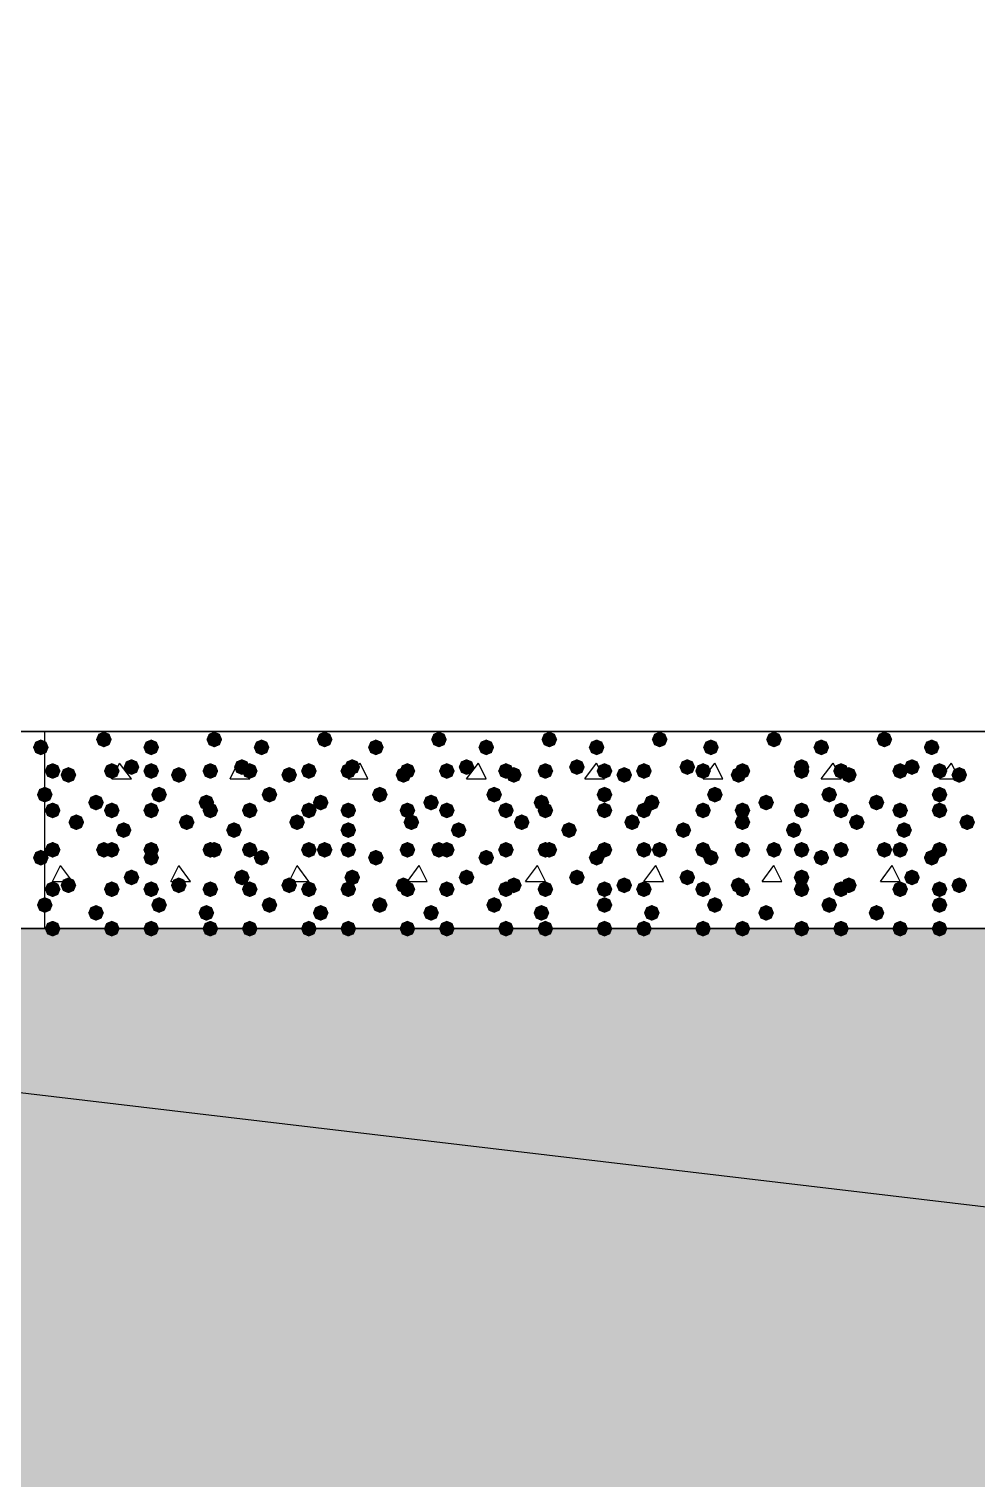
# Model space of a CAD drawing. Header units: millimetres. Extents: x 0 to 420, y 0 to 297.
# Drawn here: x 48.51 to 58.7, y 119.27 to 134.84 of the extents above; entities that cross this region are included whole.
import ezdxf

# ---------------------------------------------------------------- set-up
doc = ezdxf.new("R2010")
doc.units = ezdxf.units.MM
doc.layers.get('0').update_dxf_attribs({"linetype": 'CONTINUOUS'})

msp = doc.modelspace()

# ---------------------------------------------------------------- hatches: boundary and pattern name
at = {"true_color": 0x000008}
for points in [[(49.403, 127.211667), (49.378129, 127.151871), (49.318333, 127.127), (49.258537, 127.151871), (49.233667, 127.211667), (49.258537, 127.271462), (49.318333, 127.296333), (49.378129, 127.271463)], [(50.588333, 127.211667), (50.563463, 127.151871), (50.503667, 127.127), (50.443871, 127.151871), (50.419, 127.211667), (50.443871, 127.271462), (50.503667, 127.296333), (50.563462, 127.271463)], [(51.773667, 127.211667), (51.748796, 127.151871), (51.689, 127.127), (51.629204, 127.151871), (51.604333, 127.211667), (51.629204, 127.271462), (51.689, 127.296333), (51.748796, 127.271463)], [(53.001333, 127.211667), (52.976462, 127.151871), (52.916667, 127.127), (52.856871, 127.151871), (52.832, 127.211667), (52.856871, 127.271462), (52.916667, 127.296333), (52.976462, 127.271463)], [(54.186667, 127.211667), (54.161796, 127.151871), (54.102, 127.127), (54.042204, 127.151871), (54.017333, 127.211667), (54.042204, 127.271462), (54.102, 127.296333), (54.161796, 127.271463)], [(55.372, 127.211667), (55.347129, 127.151871), (55.287333, 127.127), (55.227538, 127.151871), (55.202667, 127.211667), (55.227537, 127.271462), (55.287333, 127.296333), (55.347129, 127.271463)], [(56.599667, 127.211667), (56.574796, 127.151871), (56.515, 127.127), (56.455204, 127.151871), (56.430333, 127.211667), (56.455204, 127.271462), (56.515, 127.296333), (56.574796, 127.271463)], [(57.785, 127.211667), (57.760129, 127.151871), (57.700333, 127.127), (57.640538, 127.151871), (57.615667, 127.211667), (57.640537, 127.271462), (57.700333, 127.296333), (57.760129, 127.271463)], [(49.911, 127.127), (49.886129, 127.067204), (49.826333, 127.042333), (49.766537, 127.067204), (49.741667, 127.127), (49.766537, 127.186796), (49.826333, 127.211667), (49.886129, 127.186796)], [(51.096333, 127.127), (51.071462, 127.067204), (51.011667, 127.042333), (50.951871, 127.067204), (50.927, 127.127), (50.951871, 127.186796), (51.011667, 127.211667), (51.071462, 127.186796)], [(52.324, 127.127), (52.299129, 127.067204), (52.239333, 127.042333), (52.179538, 127.067204), (52.154667, 127.127), (52.179537, 127.186796), (52.239333, 127.211667), (52.299129, 127.186796)], [(53.509333, 127.127), (53.484462, 127.067204), (53.424667, 127.042333), (53.364871, 127.067204), (53.34, 127.127), (53.364871, 127.186796), (53.424667, 127.211667), (53.484462, 127.186796)], [(54.694667, 127.127), (54.669796, 127.067204), (54.61, 127.042333), (54.550204, 127.067204), (54.525333, 127.127), (54.550204, 127.186796), (54.61, 127.211667), (54.669796, 127.186796)], [(55.922333, 127.127), (55.897463, 127.067204), (55.837667, 127.042333), (55.777871, 127.067204), (55.753, 127.127), (55.777871, 127.186796), (55.837667, 127.211667), (55.897462, 127.186796)], [(57.107667, 127.127), (57.082796, 127.067204), (57.023, 127.042333), (56.963204, 127.067204), (56.938333, 127.127), (56.963204, 127.186796), (57.023, 127.211667), (57.082796, 127.186796)], [(58.293, 127.127), (58.268129, 127.067204), (58.208333, 127.042333), (58.148537, 127.067204), (58.123667, 127.127), (58.148537, 127.186796), (58.208333, 127.211667), (58.268129, 127.186796)], [(48.852667, 126.873), (48.827796, 126.813204), (48.768, 126.788333), (48.708204, 126.813204), (48.683333, 126.873), (48.708204, 126.932796), (48.768, 126.957667), (48.827796, 126.932796)], [(49.487667, 126.873), (49.462796, 126.813204), (49.403, 126.788333), (49.343204, 126.813204), (49.318333, 126.873), (49.343204, 126.932796), (49.403, 126.957667), (49.462796, 126.932796)], [(49.699333, 126.915333), (49.674462, 126.855538), (49.614667, 126.830667), (49.554871, 126.855538), (49.53, 126.915333), (49.554871, 126.975129), (49.614667, 127), (49.674462, 126.975129)], [(49.911, 126.873), (49.886129, 126.813204), (49.826333, 126.788333), (49.766537, 126.813204), (49.741667, 126.873), (49.766537, 126.932796), (49.826333, 126.957667), (49.886129, 126.932796)], [(50.546, 126.873), (50.521129, 126.813204), (50.461333, 126.788333), (50.401537, 126.813204), (50.376667, 126.873), (50.401537, 126.932796), (50.461333, 126.957667), (50.521129, 126.932796)], [(50.884667, 126.915333), (50.859796, 126.855538), (50.8, 126.830667), (50.740204, 126.855538), (50.715333, 126.915333), (50.740204, 126.975129), (50.8, 127), (50.859796, 126.975129)], [(50.969333, 126.873), (50.944462, 126.813204), (50.884667, 126.788333), (50.824871, 126.813204), (50.8, 126.873), (50.824871, 126.932796), (50.884667, 126.957667), (50.944462, 126.932796)], [(51.604333, 126.873), (51.579462, 126.813204), (51.519667, 126.788333), (51.459871, 126.813204), (51.435, 126.873), (51.459871, 126.932796), (51.519667, 126.957667), (51.579462, 126.932796)], [(52.027667, 126.873), (52.002796, 126.813204), (51.943, 126.788333), (51.883204, 126.813204), (51.858333, 126.873), (51.883204, 126.932796), (51.943, 126.957667), (52.002796, 126.932796)], [(52.07, 126.915333), (52.045129, 126.855538), (51.985333, 126.830667), (51.925538, 126.855538), (51.900667, 126.915333), (51.925537, 126.975129), (51.985333, 127), (52.045129, 126.975129)], [(52.662667, 126.873), (52.637796, 126.813204), (52.578, 126.788333), (52.518204, 126.813204), (52.493333, 126.873), (52.518204, 126.932796), (52.578, 126.957667), (52.637796, 126.932796)], [(53.086, 126.873), (53.061129, 126.813204), (53.001333, 126.788333), (52.941537, 126.813204), (52.916667, 126.873), (52.941537, 126.932796), (53.001333, 126.957667), (53.061129, 126.932796)], [(53.297667, 126.915333), (53.272796, 126.855538), (53.213, 126.830667), (53.153204, 126.855538), (53.128333, 126.915333), (53.153204, 126.975129), (53.213, 127), (53.272796, 126.975129)], [(53.721, 126.873), (53.696129, 126.813204), (53.636333, 126.788333), (53.576537, 126.813204), (53.551667, 126.873), (53.576537, 126.932796), (53.636333, 126.957667), (53.696129, 126.932796)], [(54.144333, 126.873), (54.119462, 126.813204), (54.059667, 126.788333), (53.999871, 126.813204), (53.975, 126.873), (53.999871, 126.932796), (54.059667, 126.957667), (54.119462, 126.932796)], [(54.483, 126.915333), (54.458129, 126.855538), (54.398333, 126.830667), (54.338537, 126.855538), (54.313667, 126.915333), (54.338537, 126.975129), (54.398333, 127), (54.458129, 126.975129)], [(54.779333, 126.873), (54.754462, 126.813204), (54.694667, 126.788333), (54.634871, 126.813204), (54.61, 126.873), (54.634871, 126.932796), (54.694667, 126.957667), (54.754462, 126.932796)], [(55.202667, 126.873), (55.177796, 126.813204), (55.118, 126.788333), (55.058204, 126.813204), (55.033333, 126.873), (55.058204, 126.932796), (55.118, 126.957667), (55.177796, 126.932796)], [(55.668333, 126.915333), (55.643463, 126.855538), (55.583667, 126.830667), (55.523871, 126.855538), (55.499, 126.915333), (55.523871, 126.975129), (55.583667, 127), (55.643462, 126.975129)], [(55.837667, 126.873), (55.812796, 126.813204), (55.753, 126.788333), (55.693204, 126.813204), (55.668333, 126.873), (55.693204, 126.932796), (55.753, 126.957667), (55.812796, 126.932796)], [(56.261, 126.873), (56.236129, 126.813204), (56.176333, 126.788333), (56.116537, 126.813204), (56.091667, 126.873), (56.116537, 126.932796), (56.176333, 126.957667), (56.236129, 126.932796)], [(56.896, 126.915333), (56.871129, 126.855538), (56.811333, 126.830667), (56.751537, 126.855538), (56.726667, 126.915333), (56.751537, 126.975129), (56.811333, 127), (56.871129, 126.975129)], [(56.896, 126.873), (56.871129, 126.813204), (56.811333, 126.788333), (56.751537, 126.813204), (56.726667, 126.873), (56.751537, 126.932796), (56.811333, 126.957667), (56.871129, 126.932796)], [(57.319333, 126.873), (57.294462, 126.813204), (57.234667, 126.788333), (57.174871, 126.813204), (57.15, 126.873), (57.174871, 126.932796), (57.234667, 126.957667), (57.294462, 126.932796)], [(57.954333, 126.873), (57.929462, 126.813204), (57.869667, 126.788333), (57.809871, 126.813204), (57.785, 126.873), (57.809871, 126.932796), (57.869667, 126.957667), (57.929462, 126.932796)], [(58.081333, 126.915333), (58.056462, 126.855538), (57.996667, 126.830667), (57.936871, 126.855538), (57.912, 126.915333), (57.936871, 126.975129), (57.996667, 127), (58.056462, 126.975129)], [(58.377667, 126.873), (58.352796, 126.813204), (58.293, 126.788333), (58.233204, 126.813204), (58.208333, 126.873), (58.233204, 126.932796), (58.293, 126.957667), (58.352796, 126.932796)], [(49.022, 126.830667), (48.997129, 126.770871), (48.937333, 126.746), (48.877538, 126.770871), (48.852667, 126.830667), (48.877537, 126.890462), (48.937333, 126.915333), (48.997129, 126.890463)], [(50.207333, 126.830667), (50.182463, 126.770871), (50.122667, 126.746), (50.062871, 126.770871), (50.038, 126.830667), (50.062871, 126.890462), (50.122667, 126.915333), (50.182462, 126.890463)], [(51.392667, 126.830667), (51.367796, 126.770871), (51.308, 126.746), (51.248204, 126.770871), (51.223333, 126.830667), (51.248204, 126.890462), (51.308, 126.915333), (51.367796, 126.890463)], [(52.620333, 126.830667), (52.595463, 126.770871), (52.535667, 126.746), (52.475871, 126.770871), (52.451, 126.830667), (52.475871, 126.890462), (52.535667, 126.915333), (52.595462, 126.890463)], [(53.805667, 126.830667), (53.780796, 126.770871), (53.721, 126.746), (53.661204, 126.770871), (53.636333, 126.830667), (53.661204, 126.890462), (53.721, 126.915333), (53.780796, 126.890463)], [(54.991, 126.830667), (54.966129, 126.770871), (54.906333, 126.746), (54.846537, 126.770871), (54.821667, 126.830667), (54.846537, 126.890462), (54.906333, 126.915333), (54.966129, 126.890463)], [(56.218667, 126.830667), (56.193796, 126.770871), (56.134, 126.746), (56.074204, 126.770871), (56.049333, 126.830667), (56.074204, 126.890462), (56.134, 126.915333), (56.193796, 126.890463)], [(57.404, 126.830667), (57.379129, 126.770871), (57.319333, 126.746), (57.259538, 126.770871), (57.234667, 126.830667), (57.259537, 126.890462), (57.319333, 126.915333), (57.379129, 126.890463)], [(58.589333, 126.830667), (58.564462, 126.770871), (58.504667, 126.746), (58.444871, 126.770871), (58.42, 126.830667), (58.444871, 126.890462), (58.504667, 126.915333), (58.564462, 126.890463)], [(48.768, 126.619), (48.743129, 126.559204), (48.683333, 126.534333), (48.623537, 126.559204), (48.598667, 126.619), (48.623537, 126.678796), (48.683333, 126.703667), (48.743129, 126.678796)], [(49.318333, 126.534333), (49.293463, 126.474537), (49.233667, 126.449667), (49.173871, 126.474537), (49.149, 126.534333), (49.173871, 126.594129), (49.233667, 126.619), (49.293462, 126.594129)], [(49.995667, 126.619), (49.970796, 126.559204), (49.911, 126.534333), (49.851204, 126.559204), (49.826333, 126.619), (49.851204, 126.678796), (49.911, 126.703667), (49.970796, 126.678796)], [(50.503667, 126.534333), (50.478796, 126.474537), (50.419, 126.449667), (50.359204, 126.474537), (50.334333, 126.534333), (50.359204, 126.594129), (50.419, 126.619), (50.478796, 126.594129)], [(51.181, 126.619), (51.156129, 126.559204), (51.096333, 126.534333), (51.036537, 126.559204), (51.011667, 126.619), (51.036537, 126.678796), (51.096333, 126.703667), (51.156129, 126.678796)], [(51.731333, 126.534333), (51.706463, 126.474537), (51.646667, 126.449667), (51.586871, 126.474537), (51.562, 126.534333), (51.586871, 126.594129), (51.646667, 126.619), (51.706462, 126.594129)], [(52.366333, 126.619), (52.341462, 126.559204), (52.281667, 126.534333), (52.221871, 126.559204), (52.197, 126.619), (52.221871, 126.678796), (52.281667, 126.703667), (52.341462, 126.678796)], [(52.916667, 126.534333), (52.891796, 126.474537), (52.832, 126.449667), (52.772204, 126.474537), (52.747333, 126.534333), (52.772204, 126.594129), (52.832, 126.619), (52.891796, 126.594129)], [(53.594, 126.619), (53.569129, 126.559204), (53.509333, 126.534333), (53.449538, 126.559204), (53.424667, 126.619), (53.449537, 126.678796), (53.509333, 126.703667), (53.569129, 126.678796)], [(54.102, 126.534333), (54.077129, 126.474537), (54.017333, 126.449667), (53.957538, 126.474537), (53.932667, 126.534333), (53.957537, 126.594129), (54.017333, 126.619), (54.077129, 126.594129)], [(54.779333, 126.619), (54.754462, 126.559204), (54.694667, 126.534333), (54.634871, 126.559204), (54.61, 126.619), (54.634871, 126.678796), (54.694667, 126.703667), (54.754462, 126.678796)], [(55.287333, 126.534333), (55.262463, 126.474537), (55.202667, 126.449667), (55.142871, 126.474537), (55.118, 126.534333), (55.142871, 126.594129), (55.202667, 126.619), (55.262462, 126.594129)], [(55.964667, 126.619), (55.939796, 126.559204), (55.88, 126.534333), (55.820204, 126.559204), (55.795333, 126.619), (55.820204, 126.678796), (55.88, 126.703667), (55.939796, 126.678796)], [(56.515, 126.534333), (56.490129, 126.474537), (56.430333, 126.449667), (56.370538, 126.474537), (56.345667, 126.534333), (56.370537, 126.594129), (56.430333, 126.619), (56.490129, 126.594129)], [(57.192333, 126.619), (57.167463, 126.559204), (57.107667, 126.534333), (57.047871, 126.559204), (57.023, 126.619), (57.047871, 126.678796), (57.107667, 126.703667), (57.167462, 126.678796)], [(57.700333, 126.534333), (57.675463, 126.474537), (57.615667, 126.449667), (57.555871, 126.474537), (57.531, 126.534333), (57.555871, 126.594129), (57.615667, 126.619), (57.675462, 126.594129)], [(58.377667, 126.619), (58.352796, 126.559204), (58.293, 126.534333), (58.233204, 126.559204), (58.208333, 126.619), (58.233204, 126.678796), (58.293, 126.703667), (58.352796, 126.678796)], [(48.852667, 126.449667), (48.827796, 126.389871), (48.768, 126.365), (48.708204, 126.389871), (48.683333, 126.449667), (48.708204, 126.509462), (48.768, 126.534333), (48.827796, 126.509463)], [(49.487667, 126.449667), (49.462796, 126.389871), (49.403, 126.365), (49.343204, 126.389871), (49.318333, 126.449667), (49.343204, 126.509462), (49.403, 126.534333), (49.462796, 126.509463)], [(49.911, 126.449667), (49.886129, 126.389871), (49.826333, 126.365), (49.766537, 126.389871), (49.741667, 126.449667), (49.766537, 126.509462), (49.826333, 126.534333), (49.886129, 126.509463)], [(50.546, 126.449667), (50.521129, 126.389871), (50.461333, 126.365), (50.401537, 126.389871), (50.376667, 126.449667), (50.401537, 126.509462), (50.461333, 126.534333), (50.521129, 126.509463)], [(50.969333, 126.449667), (50.944462, 126.389871), (50.884667, 126.365), (50.824871, 126.389871), (50.8, 126.449667), (50.824871, 126.509462), (50.884667, 126.534333), (50.944462, 126.509463)], [(51.604333, 126.449667), (51.579462, 126.389871), (51.519667, 126.365), (51.459871, 126.389871), (51.435, 126.449667), (51.459871, 126.509462), (51.519667, 126.534333), (51.579462, 126.509463)], [(52.027667, 126.449667), (52.002796, 126.389871), (51.943, 126.365), (51.883204, 126.389871), (51.858333, 126.449667), (51.883204, 126.509462), (51.943, 126.534333), (52.002796, 126.509463)], [(52.662667, 126.449667), (52.637796, 126.389871), (52.578, 126.365), (52.518204, 126.389871), (52.493333, 126.449667), (52.518204, 126.509462), (52.578, 126.534333), (52.637796, 126.509463)], [(53.086, 126.449667), (53.061129, 126.389871), (53.001333, 126.365), (52.941537, 126.389871), (52.916667, 126.449667), (52.941537, 126.509462), (53.001333, 126.534333), (53.061129, 126.509463)], [(53.721, 126.449667), (53.696129, 126.389871), (53.636333, 126.365), (53.576537, 126.389871), (53.551667, 126.449667), (53.576537, 126.509462), (53.636333, 126.534333), (53.696129, 126.509463)], [(54.144333, 126.449667), (54.119462, 126.389871), (54.059667, 126.365), (53.999871, 126.389871), (53.975, 126.449667), (53.999871, 126.509462), (54.059667, 126.534333), (54.119462, 126.509463)], [(54.779333, 126.449667), (54.754462, 126.389871), (54.694667, 126.365), (54.634871, 126.389871), (54.61, 126.449667), (54.634871, 126.509462), (54.694667, 126.534333), (54.754462, 126.509463)], [(55.202667, 126.449667), (55.177796, 126.389871), (55.118, 126.365), (55.058204, 126.389871), (55.033333, 126.449667), (55.058204, 126.509462), (55.118, 126.534333), (55.177796, 126.509463)], [(55.837667, 126.449667), (55.812796, 126.389871), (55.753, 126.365), (55.693204, 126.389871), (55.668333, 126.449667), (55.693204, 126.509462), (55.753, 126.534333), (55.812796, 126.509463)], [(56.261, 126.449667), (56.236129, 126.389871), (56.176333, 126.365), (56.116537, 126.389871), (56.091667, 126.449667), (56.116537, 126.509462), (56.176333, 126.534333), (56.236129, 126.509463)], [(56.896, 126.449667), (56.871129, 126.389871), (56.811333, 126.365), (56.751537, 126.389871), (56.726667, 126.449667), (56.751537, 126.509462), (56.811333, 126.534333), (56.871129, 126.509463)], [(57.319333, 126.449667), (57.294462, 126.389871), (57.234667, 126.365), (57.174871, 126.389871), (57.15, 126.449667), (57.174871, 126.509462), (57.234667, 126.534333), (57.294462, 126.509463)], [(57.954333, 126.449667), (57.929462, 126.389871), (57.869667, 126.365), (57.809871, 126.389871), (57.785, 126.449667), (57.809871, 126.509462), (57.869667, 126.534333), (57.929462, 126.509463)], [(58.377667, 126.449667), (58.352796, 126.389871), (58.293, 126.365), (58.233204, 126.389871), (58.208333, 126.449667), (58.233204, 126.509462), (58.293, 126.534333), (58.352796, 126.509463)], [(49.106667, 126.322667), (49.081796, 126.262871), (49.022, 126.238), (48.962204, 126.262871), (48.937333, 126.322667), (48.962204, 126.382462), (49.022, 126.407333), (49.081796, 126.382463)], [(49.614667, 126.238), (49.589796, 126.178204), (49.53, 126.153333), (49.470204, 126.178204), (49.445333, 126.238), (49.470204, 126.297796), (49.53, 126.322667), (49.589796, 126.297796)], [(50.292, 126.322667), (50.267129, 126.262871), (50.207333, 126.238), (50.147538, 126.262871), (50.122667, 126.322667), (50.147537, 126.382462), (50.207333, 126.407333), (50.267129, 126.382463)], [(50.8, 126.238), (50.775129, 126.178204), (50.715333, 126.153333), (50.655538, 126.178204), (50.630667, 126.238), (50.655537, 126.297796), (50.715333, 126.322667), (50.775129, 126.297796)], [(51.477333, 126.322667), (51.452463, 126.262871), (51.392667, 126.238), (51.332871, 126.262871), (51.308, 126.322667), (51.332871, 126.382462), (51.392667, 126.407333), (51.452462, 126.382463)], [(52.027667, 126.238), (52.002796, 126.178204), (51.943, 126.153333), (51.883204, 126.178204), (51.858333, 126.238), (51.883204, 126.297796), (51.943, 126.322667), (52.002796, 126.297796)], [(52.705, 126.322667), (52.680129, 126.262871), (52.620333, 126.238), (52.560538, 126.262871), (52.535667, 126.322667), (52.560537, 126.382462), (52.620333, 126.407333), (52.680129, 126.382463)], [(53.213, 126.238), (53.188129, 126.178204), (53.128333, 126.153333), (53.068537, 126.178204), (53.043667, 126.238), (53.068537, 126.297796), (53.128333, 126.322667), (53.188129, 126.297796)], [(53.890333, 126.322667), (53.865463, 126.262871), (53.805667, 126.238), (53.745871, 126.262871), (53.721, 126.322667), (53.745871, 126.382462), (53.805667, 126.407333), (53.865462, 126.382463)], [(54.398333, 126.238), (54.373463, 126.178204), (54.313667, 126.153333), (54.253871, 126.178204), (54.229, 126.238), (54.253871, 126.297796), (54.313667, 126.322667), (54.373462, 126.297796)], [(55.075667, 126.322667), (55.050796, 126.262871), (54.991, 126.238), (54.931204, 126.262871), (54.906333, 126.322667), (54.931204, 126.382462), (54.991, 126.407333), (55.050796, 126.382463)], [(55.626, 126.238), (55.601129, 126.178204), (55.541333, 126.153333), (55.481537, 126.178204), (55.456667, 126.238), (55.481537, 126.297796), (55.541333, 126.322667), (55.601129, 126.297796)], [(56.261, 126.322667), (56.236129, 126.262871), (56.176333, 126.238), (56.116537, 126.262871), (56.091667, 126.322667), (56.116537, 126.382462), (56.176333, 126.407333), (56.236129, 126.382463)], [(56.811333, 126.238), (56.786462, 126.178204), (56.726667, 126.153333), (56.666871, 126.178204), (56.642, 126.238), (56.666871, 126.297796), (56.726667, 126.322667), (56.786462, 126.297796)], [(57.488667, 126.322667), (57.463796, 126.262871), (57.404, 126.238), (57.344204, 126.262871), (57.319333, 126.322667), (57.344204, 126.382462), (57.404, 126.407333), (57.463796, 126.382463)], [(57.996667, 126.238), (57.971796, 126.178204), (57.912, 126.153333), (57.852204, 126.178204), (57.827333, 126.238), (57.852204, 126.297796), (57.912, 126.322667), (57.971796, 126.297796)], [(58.674, 126.322667), (58.649129, 126.262871), (58.589333, 126.238), (58.529538, 126.262871), (58.504667, 126.322667), (58.529537, 126.382462), (58.589333, 126.407333), (58.649129, 126.382463)], [(48.852667, 126.026333), (48.827796, 125.966537), (48.768, 125.941667), (48.708204, 125.966537), (48.683333, 126.026333), (48.708204, 126.086129), (48.768, 126.111), (48.827796, 126.086129)], [(49.403, 126.026333), (49.378129, 125.966537), (49.318333, 125.941667), (49.258537, 125.966537), (49.233667, 126.026333), (49.258537, 126.086129), (49.318333, 126.111), (49.378129, 126.086129)], [(49.487667, 126.026333), (49.462796, 125.966537), (49.403, 125.941667), (49.343204, 125.966537), (49.318333, 126.026333), (49.343204, 126.086129), (49.403, 126.111), (49.462796, 126.086129)], [(49.911, 126.026333), (49.886129, 125.966537), (49.826333, 125.941667), (49.766537, 125.966537), (49.741667, 126.026333), (49.766537, 126.086129), (49.826333, 126.111), (49.886129, 126.086129)], [(49.911, 125.941667), (49.886129, 125.881871), (49.826333, 125.857), (49.766537, 125.881871), (49.741667, 125.941667), (49.766537, 126.001462), (49.826333, 126.026333), (49.886129, 126.001463)], [(50.546, 126.026333), (50.521129, 125.966537), (50.461333, 125.941667), (50.401537, 125.966537), (50.376667, 126.026333), (50.401537, 126.086129), (50.461333, 126.111), (50.521129, 126.086129)], [(50.588333, 126.026333), (50.563463, 125.966537), (50.503667, 125.941667), (50.443871, 125.966537), (50.419, 126.026333), (50.443871, 126.086129), (50.503667, 126.111), (50.563462, 126.086129)], [(50.969333, 126.026333), (50.944462, 125.966537), (50.884667, 125.941667), (50.824871, 125.966537), (50.8, 126.026333), (50.824871, 126.086129), (50.884667, 126.111), (50.944462, 126.086129)], [(51.096333, 125.941667), (51.071462, 125.881871), (51.011667, 125.857), (50.951871, 125.881871), (50.927, 125.941667), (50.951871, 126.001462), (51.011667, 126.026333), (51.071462, 126.001463)], [(51.604333, 126.026333), (51.579462, 125.966537), (51.519667, 125.941667), (51.459871, 125.966537), (51.435, 126.026333), (51.459871, 126.086129), (51.519667, 126.111), (51.579462, 126.086129)], [(51.773667, 126.026333), (51.748796, 125.966537), (51.689, 125.941667), (51.629204, 125.966537), (51.604333, 126.026333), (51.629204, 126.086129), (51.689, 126.111), (51.748796, 126.086129)], [(52.027667, 126.026333), (52.002796, 125.966537), (51.943, 125.941667), (51.883204, 125.966537), (51.858333, 126.026333), (51.883204, 126.086129), (51.943, 126.111), (52.002796, 126.086129)], [(52.324, 125.941667), (52.299129, 125.881871), (52.239333, 125.857), (52.179538, 125.881871), (52.154667, 125.941667), (52.179537, 126.001462), (52.239333, 126.026333), (52.299129, 126.001463)], [(52.662667, 126.026333), (52.637796, 125.966537), (52.578, 125.941667), (52.518204, 125.966537), (52.493333, 126.026333), (52.518204, 126.086129), (52.578, 126.111), (52.637796, 126.086129)], [(53.001333, 126.026333), (52.976462, 125.966537), (52.916667, 125.941667), (52.856871, 125.966537), (52.832, 126.026333), (52.856871, 126.086129), (52.916667, 126.111), (52.976462, 126.086129)], [(53.086, 126.026333), (53.061129, 125.966537), (53.001333, 125.941667), (52.941537, 125.966537), (52.916667, 126.026333), (52.941537, 126.086129), (53.001333, 126.111), (53.061129, 126.086129)], [(53.509333, 125.941667), (53.484462, 125.881871), (53.424667, 125.857), (53.364871, 125.881871), (53.34, 125.941667), (53.364871, 126.001462), (53.424667, 126.026333), (53.484462, 126.001463)], [(53.721, 126.026333), (53.696129, 125.966537), (53.636333, 125.941667), (53.576537, 125.966537), (53.551667, 126.026333), (53.576537, 126.086129), (53.636333, 126.111), (53.696129, 126.086129)], [(54.144333, 126.026333), (54.119462, 125.966537), (54.059667, 125.941667), (53.999871, 125.966537), (53.975, 126.026333), (53.999871, 126.086129), (54.059667, 126.111), (54.119462, 126.086129)], [(54.186667, 126.026333), (54.161796, 125.966537), (54.102, 125.941667), (54.042204, 125.966537), (54.017333, 126.026333), (54.042204, 126.086129), (54.102, 126.111), (54.161796, 126.086129)], [(54.694667, 125.941667), (54.669796, 125.881871), (54.61, 125.857), (54.550204, 125.881871), (54.525333, 125.941667), (54.550204, 126.001462), (54.61, 126.026333), (54.669796, 126.001463)], [(54.779333, 126.026333), (54.754462, 125.966537), (54.694667, 125.941667), (54.634871, 125.966537), (54.61, 126.026333), (54.634871, 126.086129), (54.694667, 126.111), (54.754462, 126.086129)], [(55.202667, 126.026333), (55.177796, 125.966537), (55.118, 125.941667), (55.058204, 125.966537), (55.033333, 126.026333), (55.058204, 126.086129), (55.118, 126.111), (55.177796, 126.086129)], [(55.372, 126.026333), (55.347129, 125.966537), (55.287333, 125.941667), (55.227538, 125.966537), (55.202667, 126.026333), (55.227537, 126.086129), (55.287333, 126.111), (55.347129, 126.086129)], [(55.837667, 126.026333), (55.812796, 125.966537), (55.753, 125.941667), (55.693204, 125.966537), (55.668333, 126.026333), (55.693204, 126.086129), (55.753, 126.111), (55.812796, 126.086129)], [(55.922333, 125.941667), (55.897463, 125.881871), (55.837667, 125.857), (55.777871, 125.881871), (55.753, 125.941667), (55.777871, 126.001462), (55.837667, 126.026333), (55.897462, 126.001463)], [(56.261, 126.026333), (56.236129, 125.966537), (56.176333, 125.941667), (56.116537, 125.966537), (56.091667, 126.026333), (56.116537, 126.086129), (56.176333, 126.111), (56.236129, 126.086129)], [(56.599667, 126.026333), (56.574796, 125.966537), (56.515, 125.941667), (56.455204, 125.966537), (56.430333, 126.026333), (56.455204, 126.086129), (56.515, 126.111), (56.574796, 126.086129)], [(56.896, 126.026333), (56.871129, 125.966537), (56.811333, 125.941667), (56.751537, 125.966537), (56.726667, 126.026333), (56.751537, 126.086129), (56.811333, 126.111), (56.871129, 126.086129)], [(57.107667, 125.941667), (57.082796, 125.881871), (57.023, 125.857), (56.963204, 125.881871), (56.938333, 125.941667), (56.963204, 126.001462), (57.023, 126.026333), (57.082796, 126.001463)], [(57.319333, 126.026333), (57.294462, 125.966537), (57.234667, 125.941667), (57.174871, 125.966537), (57.15, 126.026333), (57.174871, 126.086129), (57.234667, 126.111), (57.294462, 126.086129)], [(57.785, 126.026333), (57.760129, 125.966537), (57.700333, 125.941667), (57.640538, 125.966537), (57.615667, 126.026333), (57.640537, 126.086129), (57.700333, 126.111), (57.760129, 126.086129)], [(57.954333, 126.026333), (57.929462, 125.966537), (57.869667, 125.941667), (57.809871, 125.966537), (57.785, 126.026333), (57.809871, 126.086129), (57.869667, 126.111), (57.929462, 126.086129)], [(58.293, 125.941667), (58.268129, 125.881871), (58.208333, 125.857), (58.148537, 125.881871), (58.123667, 125.941667), (58.148537, 126.001462), (58.208333, 126.026333), (58.268129, 126.001463)], [(58.377667, 126.026333), (58.352796, 125.966537), (58.293, 125.941667), (58.233204, 125.966537), (58.208333, 126.026333), (58.233204, 126.086129), (58.293, 126.111), (58.352796, 126.086129)], [(48.852667, 125.603), (48.827796, 125.543204), (48.768, 125.518333), (48.708204, 125.543204), (48.683333, 125.603), (48.708204, 125.662796), (48.768, 125.687667), (48.827796, 125.662796)], [(49.022, 125.645333), (48.997129, 125.585538), (48.937333, 125.560667), (48.877538, 125.585538), (48.852667, 125.645333), (48.877537, 125.705129), (48.937333, 125.73), (48.997129, 125.705129)], [(49.487667, 125.603), (49.462796, 125.543204), (49.403, 125.518333), (49.343204, 125.543204), (49.318333, 125.603), (49.343204, 125.662796), (49.403, 125.687667), (49.462796, 125.662796)], [(49.699333, 125.73), (49.674462, 125.670204), (49.614667, 125.645333), (49.554871, 125.670204), (49.53, 125.73), (49.554871, 125.789796), (49.614667, 125.814667), (49.674462, 125.789796)], [(49.911, 125.603), (49.886129, 125.543204), (49.826333, 125.518333), (49.766537, 125.543204), (49.741667, 125.603), (49.766537, 125.662796), (49.826333, 125.687667), (49.886129, 125.662796)], [(50.207333, 125.645333), (50.182463, 125.585538), (50.122667, 125.560667), (50.062871, 125.585538), (50.038, 125.645333), (50.062871, 125.705129), (50.122667, 125.73), (50.182462, 125.705129)], [(50.546, 125.603), (50.521129, 125.543204), (50.461333, 125.518333), (50.401537, 125.543204), (50.376667, 125.603), (50.401537, 125.662796), (50.461333, 125.687667), (50.521129, 125.662796)], [(50.884667, 125.73), (50.859796, 125.670204), (50.8, 125.645333), (50.740204, 125.670204), (50.715333, 125.73), (50.740204, 125.789796), (50.8, 125.814667), (50.859796, 125.789796)], [(50.969333, 125.603), (50.944462, 125.543204), (50.884667, 125.518333), (50.824871, 125.543204), (50.8, 125.603), (50.824871, 125.662796), (50.884667, 125.687667), (50.944462, 125.662796)], [(51.392667, 125.645333), (51.367796, 125.585538), (51.308, 125.560667), (51.248204, 125.585538), (51.223333, 125.645333), (51.248204, 125.705129), (51.308, 125.73), (51.367796, 125.705129)], [(51.604333, 125.603), (51.579462, 125.543204), (51.519667, 125.518333), (51.459871, 125.543204), (51.435, 125.603), (51.459871, 125.662796), (51.519667, 125.687667), (51.579462, 125.662796)], [(52.027667, 125.603), (52.002796, 125.543204), (51.943, 125.518333), (51.883204, 125.543204), (51.858333, 125.603), (51.883204, 125.662796), (51.943, 125.687667), (52.002796, 125.662796)], [(52.07, 125.73), (52.045129, 125.670204), (51.985333, 125.645333), (51.925538, 125.670204), (51.900667, 125.73), (51.925537, 125.789796), (51.985333, 125.814667), (52.045129, 125.789796)], [(52.620333, 125.645333), (52.595463, 125.585538), (52.535667, 125.560667), (52.475871, 125.585538), (52.451, 125.645333), (52.475871, 125.705129), (52.535667, 125.73), (52.595462, 125.705129)], [(52.662667, 125.603), (52.637796, 125.543204), (52.578, 125.518333), (52.518204, 125.543204), (52.493333, 125.603), (52.518204, 125.662796), (52.578, 125.687667), (52.637796, 125.662796)], [(53.086, 125.603), (53.061129, 125.543204), (53.001333, 125.518333), (52.941537, 125.543204), (52.916667, 125.603), (52.941537, 125.662796), (53.001333, 125.687667), (53.061129, 125.662796)], [(53.297667, 125.73), (53.272796, 125.670204), (53.213, 125.645333), (53.153204, 125.670204), (53.128333, 125.73), (53.153204, 125.789796), (53.213, 125.814667), (53.272796, 125.789796)], [(53.721, 125.603), (53.696129, 125.543204), (53.636333, 125.518333), (53.576537, 125.543204), (53.551667, 125.603), (53.576537, 125.662796), (53.636333, 125.687667), (53.696129, 125.662796)], [(53.805667, 125.645333), (53.780796, 125.585538), (53.721, 125.560667), (53.661204, 125.585538), (53.636333, 125.645333), (53.661204, 125.705129), (53.721, 125.73), (53.780796, 125.705129)], [(54.144333, 125.603), (54.119462, 125.543204), (54.059667, 125.518333), (53.999871, 125.543204), (53.975, 125.603), (53.999871, 125.662796), (54.059667, 125.687667), (54.119462, 125.662796)], [(54.483, 125.73), (54.458129, 125.670204), (54.398333, 125.645333), (54.338537, 125.670204), (54.313667, 125.73), (54.338537, 125.789796), (54.398333, 125.814667), (54.458129, 125.789796)], [(54.779333, 125.603), (54.754462, 125.543204), (54.694667, 125.518333), (54.634871, 125.543204), (54.61, 125.603), (54.634871, 125.662796), (54.694667, 125.687667), (54.754462, 125.662796)], [(54.991, 125.645333), (54.966129, 125.585538), (54.906333, 125.560667), (54.846537, 125.585538), (54.821667, 125.645333), (54.846537, 125.705129), (54.906333, 125.73), (54.966129, 125.705129)], [(55.202667, 125.603), (55.177796, 125.543204), (55.118, 125.518333), (55.058204, 125.543204), (55.033333, 125.603), (55.058204, 125.662796), (55.118, 125.687667), (55.177796, 125.662796)], [(55.668333, 125.73), (55.643463, 125.670204), (55.583667, 125.645333), (55.523871, 125.670204), (55.499, 125.73), (55.523871, 125.789796), (55.583667, 125.814667), (55.643462, 125.789796)], [(55.837667, 125.603), (55.812796, 125.543204), (55.753, 125.518333), (55.693204, 125.543204), (55.668333, 125.603), (55.693204, 125.662796), (55.753, 125.687667), (55.812796, 125.662796)], [(56.218667, 125.645333), (56.193796, 125.585538), (56.134, 125.560667), (56.074204, 125.585538), (56.049333, 125.645333), (56.074204, 125.705129), (56.134, 125.73), (56.193796, 125.705129)], [(56.261, 125.603), (56.236129, 125.543204), (56.176333, 125.518333), (56.116537, 125.543204), (56.091667, 125.603), (56.116537, 125.662796), (56.176333, 125.687667), (56.236129, 125.662796)], [(56.896, 125.73), (56.871129, 125.670204), (56.811333, 125.645333), (56.751537, 125.670204), (56.726667, 125.73), (56.751537, 125.789796), (56.811333, 125.814667), (56.871129, 125.789796)], [(56.896, 125.603), (56.871129, 125.543204), (56.811333, 125.518333), (56.751537, 125.543204), (56.726667, 125.603), (56.751537, 125.662796), (56.811333, 125.687667), (56.871129, 125.662796)], [(57.319333, 125.603), (57.294462, 125.543204), (57.234667, 125.518333), (57.174871, 125.543204), (57.15, 125.603), (57.174871, 125.662796), (57.234667, 125.687667), (57.294462, 125.662796)], [(57.404, 125.645333), (57.379129, 125.585538), (57.319333, 125.560667), (57.259538, 125.585538), (57.234667, 125.645333), (57.259537, 125.705129), (57.319333, 125.73), (57.379129, 125.705129)], [(57.954333, 125.603), (57.929462, 125.543204), (57.869667, 125.518333), (57.809871, 125.543204), (57.785, 125.603), (57.809871, 125.662796), (57.869667, 125.687667), (57.929462, 125.662796)], [(58.081333, 125.73), (58.056462, 125.670204), (57.996667, 125.645333), (57.936871, 125.670204), (57.912, 125.73), (57.936871, 125.789796), (57.996667, 125.814667), (58.056462, 125.789796)], [(58.377667, 125.603), (58.352796, 125.543204), (58.293, 125.518333), (58.233204, 125.543204), (58.208333, 125.603), (58.233204, 125.662796), (58.293, 125.687667), (58.352796, 125.662796)], [(58.589333, 125.645333), (58.564462, 125.585538), (58.504667, 125.560667), (58.444871, 125.585538), (58.42, 125.645333), (58.444871, 125.705129), (58.504667, 125.73), (58.564462, 125.705129)], [(48.768, 125.433667), (48.743129, 125.373871), (48.683333, 125.349), (48.623537, 125.373871), (48.598667, 125.433667), (48.623537, 125.493462), (48.683333, 125.518333), (48.743129, 125.493463)], [(49.318333, 125.349), (49.293463, 125.289204), (49.233667, 125.264333), (49.173871, 125.289204), (49.149, 125.349), (49.173871, 125.408796), (49.233667, 125.433667), (49.293462, 125.408796)], [(49.995667, 125.433667), (49.970796, 125.373871), (49.911, 125.349), (49.851204, 125.373871), (49.826333, 125.433667), (49.851204, 125.493462), (49.911, 125.518333), (49.970796, 125.493463)], [(50.503667, 125.349), (50.478796, 125.289204), (50.419, 125.264333), (50.359204, 125.289204), (50.334333, 125.349), (50.359204, 125.408796), (50.419, 125.433667), (50.478796, 125.408796)], [(51.181, 125.433667), (51.156129, 125.373871), (51.096333, 125.349), (51.036537, 125.373871), (51.011667, 125.433667), (51.036537, 125.493462), (51.096333, 125.518333), (51.156129, 125.493463)], [(51.731333, 125.349), (51.706463, 125.289204), (51.646667, 125.264333), (51.586871, 125.289204), (51.562, 125.349), (51.586871, 125.408796), (51.646667, 125.433667), (51.706462, 125.408796)], [(52.366333, 125.433667), (52.341462, 125.373871), (52.281667, 125.349), (52.221871, 125.373871), (52.197, 125.433667), (52.221871, 125.493462), (52.281667, 125.518333), (52.341462, 125.493463)], [(52.916667, 125.349), (52.891796, 125.289204), (52.832, 125.264333), (52.772204, 125.289204), (52.747333, 125.349), (52.772204, 125.408796), (52.832, 125.433667), (52.891796, 125.408796)], [(53.594, 125.433667), (53.569129, 125.373871), (53.509333, 125.349), (53.449538, 125.373871), (53.424667, 125.433667), (53.449537, 125.493462), (53.509333, 125.518333), (53.569129, 125.493463)], [(54.102, 125.349), (54.077129, 125.289204), (54.017333, 125.264333), (53.957538, 125.289204), (53.932667, 125.349), (53.957537, 125.408796), (54.017333, 125.433667), (54.077129, 125.408796)], [(54.779333, 125.433667), (54.754462, 125.373871), (54.694667, 125.349), (54.634871, 125.373871), (54.61, 125.433667), (54.634871, 125.493462), (54.694667, 125.518333), (54.754462, 125.493463)], [(55.287333, 125.349), (55.262463, 125.289204), (55.202667, 125.264333), (55.142871, 125.289204), (55.118, 125.349), (55.142871, 125.408796), (55.202667, 125.433667), (55.262462, 125.408796)], [(55.964667, 125.433667), (55.939796, 125.373871), (55.88, 125.349), (55.820204, 125.373871), (55.795333, 125.433667), (55.820204, 125.493462), (55.88, 125.518333), (55.939796, 125.493463)], [(56.515, 125.349), (56.490129, 125.289204), (56.430333, 125.264333), (56.370538, 125.289204), (56.345667, 125.349), (56.370537, 125.408796), (56.430333, 125.433667), (56.490129, 125.408796)], [(57.192333, 125.433667), (57.167463, 125.373871), (57.107667, 125.349), (57.047871, 125.373871), (57.023, 125.433667), (57.047871, 125.493462), (57.107667, 125.518333), (57.167462, 125.493463)], [(57.700333, 125.349), (57.675463, 125.289204), (57.615667, 125.264333), (57.555871, 125.289204), (57.531, 125.349), (57.555871, 125.408796), (57.615667, 125.433667), (57.675462, 125.408796)], [(58.377667, 125.433667), (58.352796, 125.373871), (58.293, 125.349), (58.233204, 125.373871), (58.208333, 125.433667), (58.233204, 125.493462), (58.293, 125.518333), (58.352796, 125.493463)], [(48.852667, 125.179667), (48.827796, 125.119871), (48.768, 125.095), (48.708204, 125.119871), (48.683333, 125.179667), (48.708204, 125.239462), (48.768, 125.264333), (48.827796, 125.239463)], [(49.487667, 125.179667), (49.462796, 125.119871), (49.403, 125.095), (49.343204, 125.119871), (49.318333, 125.179667), (49.343204, 125.239462), (49.403, 125.264333), (49.462796, 125.239463)], [(49.911, 125.179667), (49.886129, 125.119871), (49.826333, 125.095), (49.766537, 125.119871), (49.741667, 125.179667), (49.766537, 125.239462), (49.826333, 125.264333), (49.886129, 125.239463)], [(50.546, 125.179667), (50.521129, 125.119871), (50.461333, 125.095), (50.401537, 125.119871), (50.376667, 125.179667), (50.401537, 125.239462), (50.461333, 125.264333), (50.521129, 125.239463)], [(50.969333, 125.179667), (50.944462, 125.119871), (50.884667, 125.095), (50.824871, 125.119871), (50.8, 125.179667), (50.824871, 125.239462), (50.884667, 125.264333), (50.944462, 125.239463)], [(51.604333, 125.179667), (51.579462, 125.119871), (51.519667, 125.095), (51.459871, 125.119871), (51.435, 125.179667), (51.459871, 125.239462), (51.519667, 125.264333), (51.579462, 125.239463)], [(52.027667, 125.179667), (52.002796, 125.119871), (51.943, 125.095), (51.883204, 125.119871), (51.858333, 125.179667), (51.883204, 125.239462), (51.943, 125.264333), (52.002796, 125.239463)], [(52.662667, 125.179667), (52.637796, 125.119871), (52.578, 125.095), (52.518204, 125.119871), (52.493333, 125.179667), (52.518204, 125.239462), (52.578, 125.264333), (52.637796, 125.239463)], [(53.086, 125.179667), (53.061129, 125.119871), (53.001333, 125.095), (52.941537, 125.119871), (52.916667, 125.179667), (52.941537, 125.239462), (53.001333, 125.264333), (53.061129, 125.239463)], [(53.721, 125.179667), (53.696129, 125.119871), (53.636333, 125.095), (53.576537, 125.119871), (53.551667, 125.179667), (53.576537, 125.239462), (53.636333, 125.264333), (53.696129, 125.239463)], [(54.144333, 125.179667), (54.119462, 125.119871), (54.059667, 125.095), (53.999871, 125.119871), (53.975, 125.179667), (53.999871, 125.239462), (54.059667, 125.264333), (54.119462, 125.239463)], [(54.779333, 125.179667), (54.754462, 125.119871), (54.694667, 125.095), (54.634871, 125.119871), (54.61, 125.179667), (54.634871, 125.239462), (54.694667, 125.264333), (54.754462, 125.239463)], [(55.202667, 125.179667), (55.177796, 125.119871), (55.118, 125.095), (55.058204, 125.119871), (55.033333, 125.179667), (55.058204, 125.239462), (55.118, 125.264333), (55.177796, 125.239463)], [(55.837667, 125.179667), (55.812796, 125.119871), (55.753, 125.095), (55.693204, 125.119871), (55.668333, 125.179667), (55.693204, 125.239462), (55.753, 125.264333), (55.812796, 125.239463)], [(56.261, 125.179667), (56.236129, 125.119871), (56.176333, 125.095), (56.116537, 125.119871), (56.091667, 125.179667), (56.116537, 125.239462), (56.176333, 125.264333), (56.236129, 125.239463)], [(56.896, 125.179667), (56.871129, 125.119871), (56.811333, 125.095), (56.751537, 125.119871), (56.726667, 125.179667), (56.751537, 125.239462), (56.811333, 125.264333), (56.871129, 125.239463)], [(57.319333, 125.179667), (57.294462, 125.119871), (57.234667, 125.095), (57.174871, 125.119871), (57.15, 125.179667), (57.174871, 125.239462), (57.234667, 125.264333), (57.294462, 125.239463)], [(57.954333, 125.179667), (57.929462, 125.119871), (57.869667, 125.095), (57.809871, 125.119871), (57.785, 125.179667), (57.809871, 125.239462), (57.869667, 125.264333), (57.929462, 125.239463)], [(58.377667, 125.179667), (58.352796, 125.119871), (58.293, 125.095), (58.233204, 125.119871), (58.208333, 125.179667), (58.233204, 125.239462), (58.293, 125.264333), (58.352796, 125.239463)]]:
    msp.add_hatch(color=0, dxfattribs=at).paths.add_polyline_path(points, flags=0)
at = {"true_color": 0x000007}
for points in [[(48.725667, 127.127), (48.700796, 127.067204), (48.641, 127.042333), (48.581204, 127.067204), (48.556333, 127.127), (48.581204, 127.186796), (48.641, 127.211667), (48.700796, 127.186796)], [(48.725667, 125.941667), (48.700796, 125.881871), (48.641, 125.857), (48.581204, 125.881871), (48.556333, 125.941667), (48.581204, 126.001462), (48.641, 126.026333), (48.700796, 126.001463)]]:
    msp.add_hatch(color=0, dxfattribs=at).paths.add_polyline_path(points, flags=0)
at = {"true_color": 0x000008}
h = msp.add_hatch(color=0, dxfattribs=at)
h.paths.add_polyline_path([(194.902667, 125.179667), (33.528, 125.179667), (194.902667, 106.087333)], flags=0)
h.paths.add_polyline_path([(33.528, 125.179667), (194.902667, 106.087333), (33.528, 106.087333)], flags=0)

# ---------------------------------------------------------------- linework, layer by layer
at = {"color": 0, "true_color": 0x000007}
for points in [[(32.469667, 125.179667), (32.469667, 148.463), (380.661333, 148.463), (380.661333, 125.179667), (218.228333, 125.179667), (218.228333, 103.970667), (194.902667, 103.970667), (194.902667, 125.179667)], [(32.469667, 125.179667), (32.469667, 148.463), (380.661333, 148.463), (380.661333, 125.179667), (218.228333, 125.179667), (218.228333, 103.970667), (194.902667, 103.970667), (194.902667, 125.179667)], [(46.566667, 127.296333), (46.566667, 125.179667), (48.683333, 125.179667), (48.683333, 127.296333)]]:
    msp.add_lwpolyline(points, close=True, dxfattribs=at)
at = {"color": 0, "true_color": 0x0000fd}
msp.add_lwpolyline([(216.111667, 127.296333), (378.544667, 127.296333), (378.544667, 146.346333), (34.586333, 146.346333), (34.586333, 127.296333), (197.019333, 127.296333), (197.019333, 106.087333), (216.111667, 106.087333)], close=True, dxfattribs=at)
at = {"color": 0, "true_color": 0x000007}
for points in [[(67.775667, 127.296333), (48.683333, 127.296333)], [(48.683333, 125.179667), (67.775667, 125.179667)]]:
    msp.add_lwpolyline(points, dxfattribs=at)
at = {"color": 0, "true_color": 0x000008}
for points in [[(49.403, 126.788333), (49.487667, 126.957667)], [(49.614667, 126.788333), (49.487667, 126.957667)], [(50.673, 126.788333), (50.757667, 126.957667)], [(50.884667, 126.788333), (50.757667, 126.957667)], [(51.943, 126.788333), (52.07, 126.957667)], [(52.154667, 126.788333), (52.07, 126.957667)], [(53.213, 126.788333), (53.34, 126.957667)], [(53.424667, 126.788333), (53.34, 126.957667)], [(54.483, 126.788333), (54.61, 126.957667)], [(54.694667, 126.788333), (54.61, 126.957667)], [(55.753, 126.788333), (55.88, 126.957667)], [(55.964667, 126.788333), (55.88, 126.957667)], [(57.023, 126.788333), (57.15, 126.957667)], [(57.234667, 126.788333), (57.15, 126.957667)], [(58.293, 126.788333), (58.42, 126.957667)], [(58.504667, 126.788333), (58.42, 126.957667)], [(49.403, 126.788333), (49.614667, 126.788333)], [(50.673, 126.788333), (50.884667, 126.788333)], [(51.943, 126.788333), (52.154667, 126.788333)], [(53.213, 126.788333), (53.424667, 126.788333)], [(54.483, 126.788333), (54.694667, 126.788333)], [(55.753, 126.788333), (55.964667, 126.788333)], [(57.023, 126.788333), (57.234667, 126.788333)], [(58.293, 126.788333), (58.504667, 126.788333)], [(48.768, 125.687667), (48.852667, 125.857)], [(48.979667, 125.687667), (48.852667, 125.857)], [(50.038, 125.687667), (50.122667, 125.857)], [(50.249667, 125.687667), (50.122667, 125.857)], [(51.308, 125.687667), (51.392667, 125.857)], [(51.519667, 125.687667), (51.392667, 125.857)], [(52.578, 125.687667), (52.705, 125.857)], [(52.789667, 125.687667), (52.705, 125.857)], [(53.848, 125.687667), (53.975, 125.857)], [(54.059667, 125.687667), (53.975, 125.857)], [(55.118, 125.687667), (55.245, 125.857)], [(55.329667, 125.687667), (55.245, 125.857)], [(56.388, 125.687667), (56.515, 125.857)], [(56.599667, 125.687667), (56.515, 125.857)], [(57.658, 125.687667), (57.785, 125.857)], [(57.869667, 125.687667), (57.785, 125.857)], [(48.768, 125.687667), (48.979667, 125.687667)], [(50.038, 125.687667), (50.249667, 125.687667)], [(51.308, 125.687667), (51.519667, 125.687667)], [(52.578, 125.687667), (52.789667, 125.687667)], [(53.848, 125.687667), (54.059667, 125.687667)], [(55.118, 125.687667), (55.329667, 125.687667)], [(56.388, 125.687667), (56.599667, 125.687667)], [(57.658, 125.687667), (57.869667, 125.687667)]]:
    msp.add_lwpolyline(points, dxfattribs=at)
for points in [[(194.902667, 125.179667), (33.528, 125.179667), (194.902667, 106.087333)], [(33.528, 125.179667), (194.902667, 106.087333), (33.528, 106.087333)]]:
    msp.add_lwpolyline(points, close=True, dxfattribs=at)

doc.saveas('drawing.dxf')
